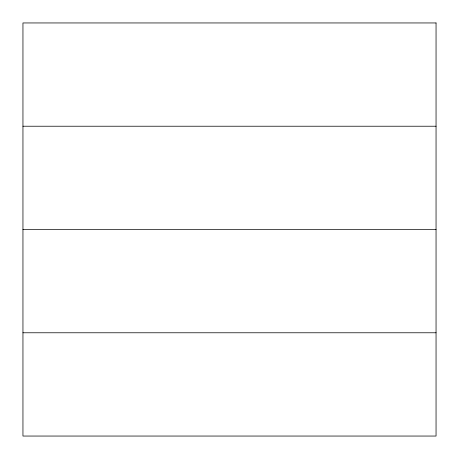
<?xml version="1.0" encoding="UTF-8"?>
<svg xmlns="http://www.w3.org/2000/svg" width="459" height="459" viewBox="0 0 459 459"><rect width="100%" height="100%" fill="white"/><g stroke="black" fill="none" stroke-linecap="round" stroke-linejoin="round"><path stroke-width="0.69" d="M22.95 126.225L436.05 126.225M22.95 229.5L436.05 229.5M22.95 332.775L436.05 332.775M436.05 22.95L22.95 22.95L22.95 436.05L436.05 436.05L436.05 22.95"/></g></svg>
